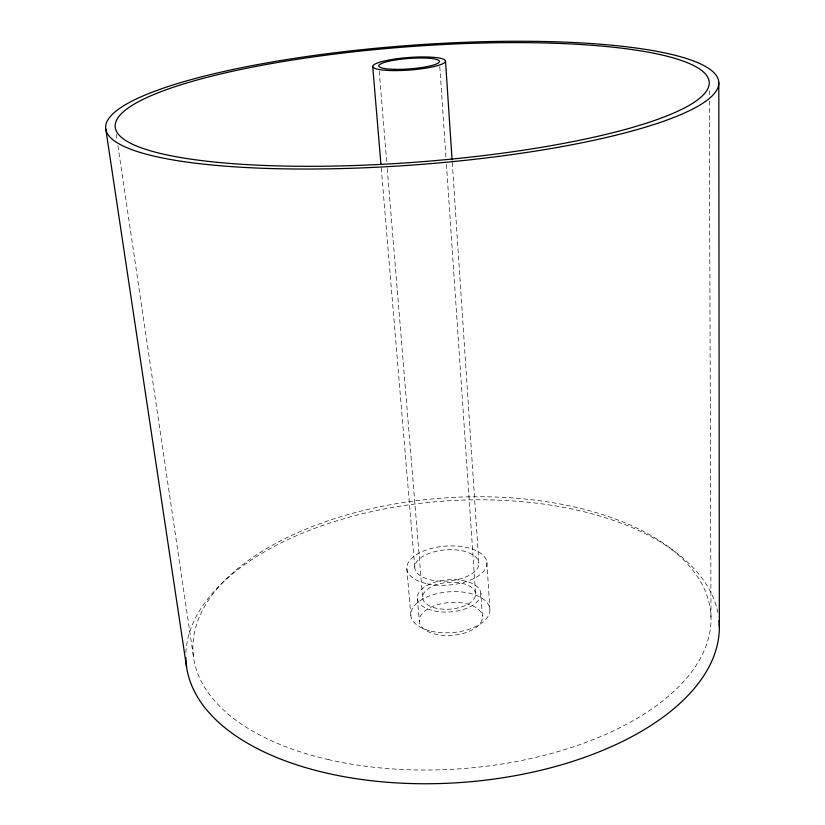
<?xml version="1.0" encoding="UTF-8"?>
<svg xmlns="http://www.w3.org/2000/svg" width="825" height="825" viewBox="0 0 825 825"><rect width="100%" height="100%" fill="white"/><g stroke="black" fill="none" stroke-linecap="round" stroke-linejoin="round"><path stroke-width="0.62" stroke-dasharray="4.12 3.09" d="M116.222 134.207L117.16 140.57M117.913 145.664L193.741 658.505M406.828 568.693L410.84 615.275M381.233 167.867L414.831 567.982M417.378 598.393L419.317 621.452M379.211 71.146L386.822 163.422M387.245 168.558L422.668 597.919M439.787 66.567L445.985 157.874M446.428 164.299L475.582 593.835A26.534 13.417 -4.3 0 1 436.652 608.324A26.534 13.417 -4.3 0 1 435.126 585.131A26.534 13.417 -4.3 0 1 475.582 593.835M452.255 162.463L478.861 563.042A32.113 15.623 -4.3 0 1 431.805 580.13A32.113 15.623 -4.3 0 1 429.846 553.132A32.113 15.623 -4.3 0 1 478.861 563.042M480.882 593.495A31.845 16.108 -4.3 0 1 434.259 610.954A31.845 16.108 -4.3 0 1 432.238 583.131A31.845 16.108 -4.3 0 1 480.882 593.495L482.419 616.574A31.649 16.459 -4.3 0 1 436.105 634.322A31.649 16.459 -4.3 0 1 434.053 605.88A31.649 16.459 -4.3 0 1 482.419 616.574M486.884 562.526L489.875 609.18M709.263 90.781L709.273 95.937M709.294 101.093L711.006 619.297M185.883 652.719A267.321 140.951 -4.3 0 1 441.705 501.249A267.321 140.951 -4.3 0 1 717.843 612.398M431.166 631.197A39.641 20.45 -4.3 0 0 489.906 609.685A39.641 20.45 -4.3 0 0 429.99 595.774A39.641 20.45 -4.3 0 0 431.166 631.197M427.35 583.832A40.147 19.542 -4.3 0 0 486.905 563.011A40.147 19.542 -4.3 0 0 426.298 549.986A40.147 19.542 -4.3 0 0 427.35 583.832M328.133 759.536A259.586 135.63 -4.3 0 0 710.923 615.821A259.586 135.63 -4.3 0 0 316.79 524.824A259.586 135.63 -4.3 0 0 328.133 759.536"/><path stroke-width="1.24" d="M105.765 128.937L186.584 667.033M372.725 66.547L380.913 164.01M445.51 61.029L452.079 159.895M718.802 82.696A307.416 59.761 -4.3 0 1 260.133 168.176A307.416 59.761 -4.3 0 1 257.751 64.556A307.416 59.761 -4.3 0 1 718.802 82.696L719.348 626.639M719.06 620.648A267.321 140.951 -4.3 0 1 465.723 782.131A267.321 140.951 -4.3 0 1 186.151 663.444M186.048 662.258A267.321 140.951 -4.3 0 1 185.811 657.484M394.226 69.341A30.412 5.228 -4.3 0 0 439.447 61.421A30.412 5.228 -4.3 0 0 393.669 60.297A30.412 5.228 -4.3 0 0 394.226 69.341M390.586 70.548A36.496 6.28 -4.3 0 0 445.521 61.184A36.496 6.28 -4.3 0 0 391.256 59.596A36.496 6.28 -4.3 0 0 390.586 70.548M263.288 165.412A297.866 57.843 -4.3 0 0 709.232 83.047A297.866 57.843 -4.3 0 0 264 64.907A297.866 57.843 -4.3 0 0 263.288 165.412"/></g></svg>
